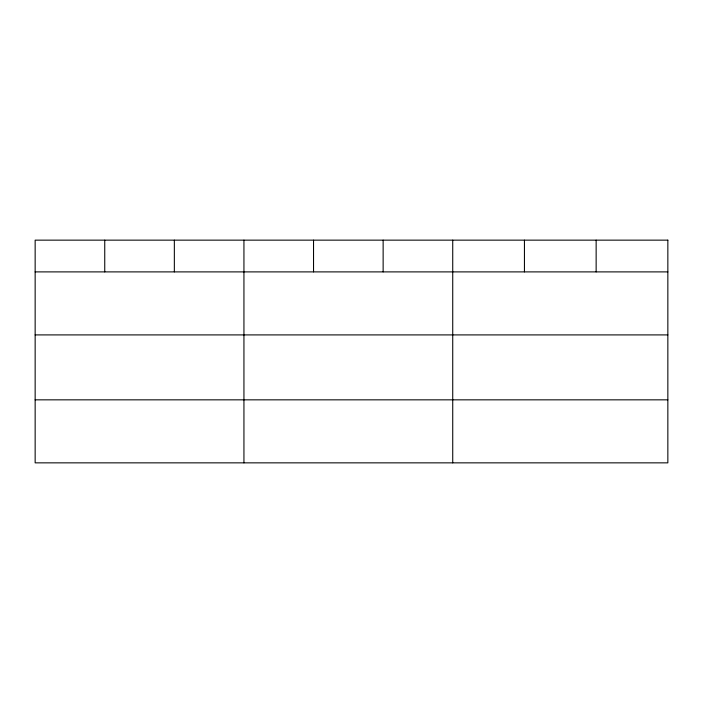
<?xml version="1.0" encoding="UTF-8"?>
<svg xmlns="http://www.w3.org/2000/svg" width="703" height="703" viewBox="0 0 703 703"><rect width="100%" height="100%" fill="white"/><g stroke="black" fill="none" stroke-linecap="round" stroke-linejoin="round"><path stroke-width="1.05" d="M35.15 271.894L667.85 271.894M35.15 334.909L667.85 334.909M35.15 399.84L667.85 399.84M596.144 240.145L596.144 271.894M524.438 240.145L524.438 271.894M452.732 240.145L452.732 462.855M383.135 240.145L383.135 271.894M313.538 240.145L313.538 271.894M243.941 240.145L243.941 462.855M174.344 240.145L174.344 271.894M104.747 240.145L104.747 271.894M667.85 240.145L35.15 240.145L35.15 462.855L667.85 462.855L667.85 240.145"/></g></svg>
